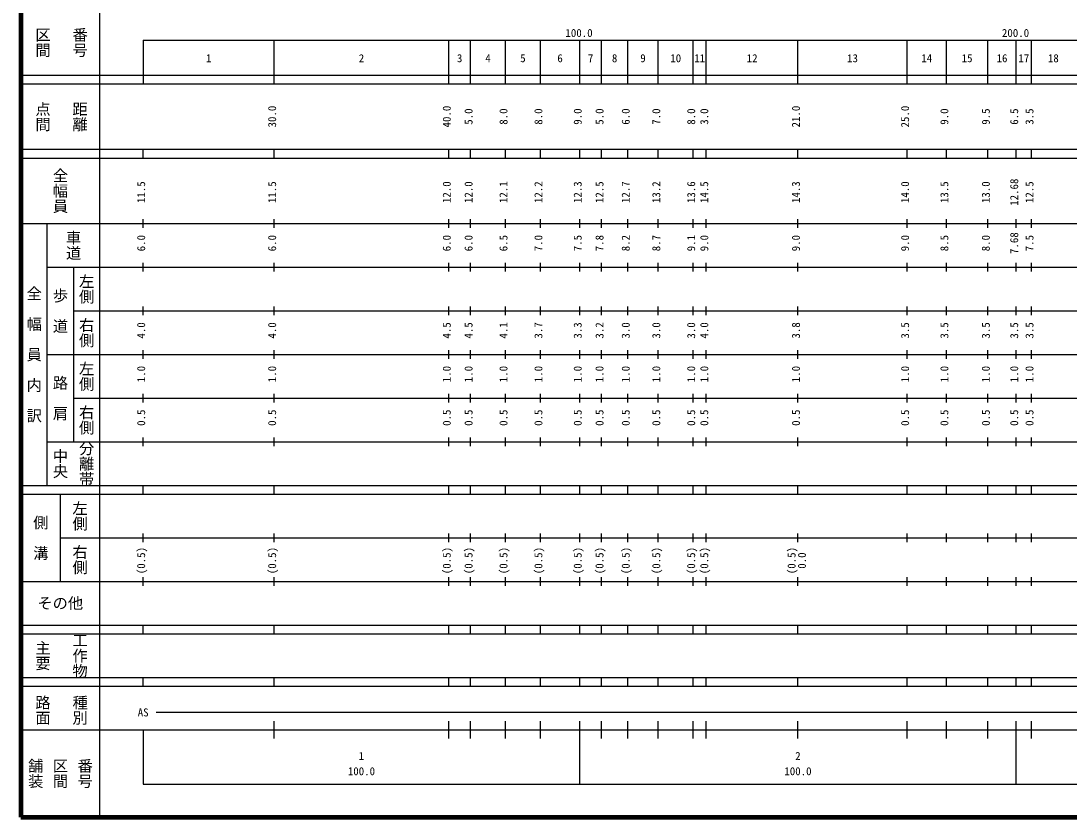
# Model space of a CAD drawing. Units: millimetres on the paper, enlarged 1000 times. Extents: x 40000 to 680000, y 20000 to 380000.
# Drawn here: x 40000 to 280102, y 20000 to 202409 of the extents above; entities that cross this region are included whole.
import ezdxf
from ezdxf.enums import TextEntityAlignment as Align

# ---------------------------------------------------------------- set-up
doc = ezdxf.new("R2010")
doc.units = ezdxf.units.MM
doc.header["$LTSCALE"] = 1000
doc.layers.add('M-TTL', color=2, linetype='Continuous', lineweight=140)
doc.layers.add('M-TTL-BAND', color=7, linetype='Continuous', lineweight=25)
doc.styles.add('@ＭＳ ゴシック', font='')
doc.styles.add('ＭＳ ゴシック', font='')
doc.styles.get('@ＭＳ ゴシック').set_extended_font_data('@MS Gothic')
doc.styles.get('ＭＳ ゴシック').set_extended_font_data('MS Gothic')

msp = doc.modelspace()

# ---------------------------------------------------------------- linework, layer by layer
at = {"layer": 'M-TTL'}
for p, q in [((40000, 380000), (40000, 20000)), ((40000, 20000), (680000, 20000))]:
    msp.add_line(p, q, dxfattribs=at)
at = {"layer": 'M-TTL-BAND'}
for p, q in [((58000, 370000), (58000, 20000)), ((68000, 198000), (579000, 198000)), ((68000, 198000), (68000, 188000)), ((98000, 188000), (98000, 198000)), ((138000, 188000), (138000, 198000)), ((143000, 188000), (143000, 198000)), ((151000, 188000), (151000, 198000)), ((159000, 188000), (159000, 198000)), ((168000, 188000), (168000, 198000)), ((173000, 188000), (173000, 198000)), ((179000, 188000), (179000, 198000)), ((186000, 188000), (186000, 198000)), ((194000, 188000), (194000, 198000)), ((197000, 188000), (197000, 198000)), ((218000, 188000), (218000, 198000)), ((243000, 188000), (243000, 198000)), ((252000, 188000), (252000, 198000)), ((261500, 188000), (261500, 198000)), ((268000, 188000), (268000, 198000)), ((271500, 188000), (271500, 198000)), ((40000, 190000), (579000, 190000)), ((40000, 188000), (579000, 188000)), ((40000, 173000), (579000, 173000)), ((68000, 171000), (68000, 173000)), ((98000, 171000), (98000, 173000)), ((138000, 171000), (138000, 173000)), ((143000, 171000), (143000, 173000)), ((151000, 171000), (151000, 173000)), ((159000, 171000), (159000, 173000)), ((168000, 171000), (168000, 173000)), ((173000, 171000), (173000, 173000)), ((179000, 171000), (179000, 173000)), ((186000, 171000), (186000, 173000)), ((194000, 171000), (194000, 173000)), ((197000, 171000), (197000, 173000)), ((218000, 171000), (218000, 173000)), ((243000, 171000), (243000, 173000)), ((252000, 171000), (252000, 173000)), ((261500, 171000), (261500, 173000)), ((268000, 171000), (268000, 173000)), ((271500, 171000), (271500, 173000)), ((40000, 171000), (579000, 171000)), ((68000, 155000), (68000, 157000)), ((98000, 155000), (98000, 157000)), ((138000, 155000), (138000, 157000)), ((143000, 155000), (143000, 157000)), ((151000, 155000), (151000, 157000)), ((159000, 155000), (159000, 157000)), ((168000, 155000), (168000, 157000)), ((173000, 155000), (173000, 157000)), ((179000, 155000), (179000, 157000)), ((186000, 155000), (186000, 157000)), ((194000, 155000), (194000, 157000)), ((197000, 155000), (197000, 157000)), ((218000, 155000), (218000, 157000)), ((243000, 155000), (243000, 157000)), ((252000, 155000), (252000, 157000)), ((261500, 155000), (261500, 157000)), ((268000, 155000), (268000, 157000)), ((271500, 155000), (271500, 157000)), ((40000, 156000), (579000, 156000)), ((46000, 96000), (46000, 156000)), ((68000, 145000), (68000, 147000)), ((98000, 145000), (98000, 147000)), ((138000, 145000), (138000, 147000)), ((143000, 145000), (143000, 147000)), ((151000, 145000), (151000, 147000)), ((159000, 145000), (159000, 147000)), ((168000, 145000), (168000, 147000)), ((173000, 145000), (173000, 147000)), ((179000, 145000), (179000, 147000)), ((186000, 145000), (186000, 147000)), ((194000, 145000), (194000, 147000)), ((197000, 145000), (197000, 147000)), ((218000, 145000), (218000, 147000)), ((243000, 145000), (243000, 147000)), ((252000, 145000), (252000, 147000)), ((261500, 145000), (261500, 147000)), ((268000, 145000), (268000, 147000)), ((271500, 145000), (271500, 147000)), ((46000, 146000), (579000, 146000)), ((52000, 146000), (52000, 106000)), ((68000, 135000), (68000, 137000)), ((98000, 135000), (98000, 137000)), ((138000, 135000), (138000, 137000)), ((143000, 135000), (143000, 137000)), ((151000, 135000), (151000, 137000)), ((159000, 135000), (159000, 137000)), ((168000, 135000), (168000, 137000)), ((173000, 135000), (173000, 137000)), ((179000, 135000), (179000, 137000)), ((186000, 135000), (186000, 137000)), ((194000, 135000), (194000, 137000)), ((197000, 135000), (197000, 137000)), ((218000, 135000), (218000, 137000)), ((243000, 135000), (243000, 137000)), ((252000, 135000), (252000, 137000)), ((261500, 135000), (261500, 137000)), ((268000, 135000), (268000, 137000)), ((271500, 135000), (271500, 137000)), ((52000, 136000), (579000, 136000)), ((46000, 126000), (579000, 126000)), ((68000, 125000), (68000, 127000)), ((98000, 125000), (98000, 127000)), ((138000, 125000), (138000, 127000)), ((143000, 125000), (143000, 127000)), ((151000, 125000), (151000, 127000)), ((159000, 125000), (159000, 127000)), ((168000, 125000), (168000, 127000)), ((173000, 125000), (173000, 127000)), ((179000, 125000), (179000, 127000)), ((186000, 125000), (186000, 127000)), ((194000, 125000), (194000, 127000)), ((197000, 125000), (197000, 127000)), ((218000, 125000), (218000, 127000)), ((243000, 125000), (243000, 127000)), ((252000, 125000), (252000, 127000)), ((261500, 125000), (261500, 127000)), ((268000, 125000), (268000, 127000)), ((271500, 125000), (271500, 127000)), ((52000, 116000), (579000, 116000)), ((68000, 115000), (68000, 117000)), ((98000, 115000), (98000, 117000)), ((138000, 115000), (138000, 117000)), ((143000, 115000), (143000, 117000)), ((151000, 115000), (151000, 117000)), ((159000, 115000), (159000, 117000)), ((168000, 115000), (168000, 117000)), ((173000, 115000), (173000, 117000)), ((179000, 115000), (179000, 117000)), ((186000, 115000), (186000, 117000)), ((194000, 115000), (194000, 117000)), ((197000, 115000), (197000, 117000)), ((218000, 115000), (218000, 117000)), ((243000, 115000), (243000, 117000)), ((252000, 115000), (252000, 117000)), ((261500, 115000), (261500, 117000)), ((268000, 115000), (268000, 117000)), ((271500, 115000), (271500, 117000)), ((46000, 106000), (579000, 106000)), ((68000, 105000), (68000, 107000)), ((98000, 105000), (98000, 107000)), ((138000, 105000), (138000, 107000)), ((143000, 105000), (143000, 107000)), ((151000, 105000), (151000, 107000)), ((159000, 105000), (159000, 107000)), ((168000, 105000), (168000, 107000)), ((173000, 105000), (173000, 107000)), ((179000, 105000), (179000, 107000)), ((186000, 105000), (186000, 107000)), ((194000, 105000), (194000, 107000)), ((197000, 105000), (197000, 107000)), ((218000, 105000), (218000, 107000)), ((243000, 105000), (243000, 107000)), ((252000, 105000), (252000, 107000)), ((261500, 105000), (261500, 107000)), ((268000, 105000), (268000, 107000)), ((271500, 105000), (271500, 107000)), ((40000, 96000), (579000, 96000)), ((40000, 94000), (579000, 94000)), ((49000, 94000), (49000, 74000)), ((68000, 94000), (68000, 96000)), ((98000, 94000), (98000, 96000)), ((138000, 94000), (138000, 96000)), ((143000, 94000), (143000, 96000)), ((151000, 94000), (151000, 96000)), ((159000, 94000), (159000, 96000)), ((168000, 94000), (168000, 96000)), ((173000, 94000), (173000, 96000)), ((179000, 94000), (179000, 96000)), ((186000, 94000), (186000, 96000)), ((194000, 94000), (194000, 96000)), ((197000, 94000), (197000, 96000)), ((218000, 94000), (218000, 96000)), ((243000, 94000), (243000, 96000)), ((252000, 94000), (252000, 96000)), ((261500, 94000), (261500, 96000)), ((268000, 94000), (268000, 96000)), ((271500, 94000), (271500, 96000)), ((68000, 83000), (68000, 85000)), ((98000, 83000), (98000, 85000)), ((138000, 83000), (138000, 85000)), ((143000, 83000), (143000, 85000)), ((151000, 83000), (151000, 85000)), ((159000, 83000), (159000, 85000)), ((168000, 83000), (168000, 85000)), ((173000, 83000), (173000, 85000)), ((179000, 83000), (179000, 85000)), ((186000, 83000), (186000, 85000)), ((194000, 83000), (194000, 85000)), ((197000, 83000), (197000, 85000)), ((218000, 83000), (218000, 85000)), ((243000, 83000), (243000, 85000)), ((252000, 83000), (252000, 85000)), ((261500, 83000), (261500, 85000)), ((268000, 83000), (268000, 85000)), ((271500, 83000), (271500, 85000)), ((49000, 84000), (579000, 84000)), ((68000, 73000), (68000, 75000)), ((98000, 73000), (98000, 75000)), ((138000, 73000), (138000, 75000)), ((143000, 73000), (143000, 75000)), ((151000, 73000), (151000, 75000)), ((159000, 73000), (159000, 75000)), ((168000, 73000), (168000, 75000)), ((173000, 73000), (173000, 75000)), ((179000, 73000), (179000, 75000)), ((186000, 73000), (186000, 75000)), ((194000, 73000), (194000, 75000)), ((197000, 73000), (197000, 75000)), ((218000, 73000), (218000, 75000)), ((243000, 73000), (243000, 75000)), ((252000, 73000), (252000, 75000)), ((261500, 73000), (261500, 75000)), ((268000, 73000), (268000, 75000)), ((271500, 73000), (271500, 75000)), ((40000, 74000), (579000, 74000)), ((40000, 64000), (579000, 64000)), ((68000, 62000), (68000, 64000)), ((98000, 62000), (98000, 64000)), ((138000, 62000), (138000, 64000)), ((143000, 62000), (143000, 64000)), ((151000, 62000), (151000, 64000)), ((159000, 62000), (159000, 64000)), ((168000, 62000), (168000, 64000)), ((173000, 62000), (173000, 64000)), ((179000, 62000), (179000, 64000)), ((186000, 62000), (186000, 64000)), ((194000, 62000), (194000, 64000)), ((197000, 62000), (197000, 64000)), ((218000, 62000), (218000, 64000)), ((243000, 62000), (243000, 64000)), ((252000, 62000), (252000, 64000)), ((261500, 62000), (261500, 64000)), ((268000, 62000), (268000, 64000)), ((271500, 62000), (271500, 64000)), ((40000, 62000), (579000, 62000)), ((40000, 52000), (579000, 52000)), ((68000, 50000), (68000, 52000)), ((98000, 50000), (98000, 52000)), ((138000, 50000), (138000, 52000)), ((143000, 50000), (143000, 52000)), ((151000, 50000), (151000, 52000)), ((159000, 50000), (159000, 52000)), ((168000, 50000), (168000, 52000)), ((173000, 50000), (173000, 52000)), ((179000, 50000), (179000, 52000)), ((186000, 50000), (186000, 52000)), ((194000, 50000), (194000, 52000)), ((197000, 50000), (197000, 52000)), ((218000, 50000), (218000, 52000)), ((243000, 50000), (243000, 52000)), ((252000, 50000), (252000, 52000)), ((261500, 50000), (261500, 52000)), ((268000, 50000), (268000, 52000)), ((271500, 50000), (271500, 52000)), ((40000, 50000), (579000, 50000)), ((71000, 44000), (572000, 44000)), ((98000, 38000), (98000, 42000)), ((138000, 38000), (138000, 42000)), ((143000, 38000), (143000, 42000)), ((151000, 38000), (151000, 42000)), ((159000, 38000), (159000, 42000)), ((168000, 27500), (168000, 42000)), ((173000, 38000), (173000, 42000)), ((179000, 38000), (179000, 42000)), ((186000, 38000), (186000, 42000)), ((194000, 38000), (194000, 42000)), ((197000, 38000), (197000, 42000)), ((218000, 38000), (218000, 42000)), ((243000, 38000), (243000, 42000)), ((252000, 38000), (252000, 42000)), ((261500, 38000), (261500, 42000)), ((268000, 27500), (268000, 42000)), ((271500, 38000), (271500, 42000)), ((40000, 40000), (579000, 40000)), ((68000, 40000), (68000, 27500)), ((68000, 27500), (579000, 27500))]:
    msp.add_line(p, q, dxfattribs=at)

# ---------------------------------------------------------------- texts
at = {"layer": 'M-TTL-BAND', "style": '@ＭＳ ゴシック'}
for s, p in [('区間', (45000, 197500)), ('番号', (53500, 197500)), ('点間', (45000, 180500)), ('距離', (53500, 180500)), ('全幅員', (49000, 163500)), ('車道', (52000, 151000)), ('左側', (55000, 141000)), ('全\u3000幅\u3000員\u3000内\u3000訳', (43000, 126000)), ('歩\u3000道', (49000, 136000)), ('右側', (55000, 131000)), ('左側', (55000, 121000)), ('路\u3000肩', (49000, 116000)), ('右側', (55000, 111000)), ('分離帯', (55000, 101000)), ('中央', (49000, 101000)), ('左側', (53500, 89000)), ('側\u3000溝', (44500, 84000)), ('右側', (53500, 79000)), ('主要', (45000, 57000)), ('工作物', (53500, 57000)), ('路面', (45000, 44500)), ('種別', (53500, 44500)), ('舗装', (43333, 30000)), ('区間', (49000, 30000)), ('番号', (54667, 30000))]:
    msp.add_text(s, height=2566, rotation=270, dxfattribs=at).set_placement(p, align=Align.MIDDLE_CENTER)
at = {"layer": 'M-TTL-BAND', "style": 'ＭＳ ゴシック'}
for s, p in [('100.0', (167844, 198195)), ('200.0', (267844, 198195)), ('1', (83000, 192405)), ('2', (118000, 192405)), ('3', (140500, 192405)), ('4', (147000, 192405)), ('5', (155000, 192405)), ('6', (163500, 192405)), ('7', (170500, 192405)), ('8', (176000, 192405)), ('9', (182500, 192405)), ('10', (190000, 192405)), ('11', (195500, 192405)), ('12', (207500, 192405)), ('13', (230500, 192405)), ('14', (247500, 192405)), ('15', (256750, 192405)), ('16', (264750, 192405)), ('17', (269750, 192405)), ('18', (276500, 192405)), ('AS', (68000, 42500)), ('1', (118000, 32523)), ('2', (218000, 32523)), ('100.0', (118000, 29033)), ('100.0', (218000, 29033))]:
    msp.add_text(s, height=1833, dxfattribs=at).set_placement(p, align=Align.BOTTOM_CENTER)
for s, p in [('30.0', (99000, 180500)), ('40.0', (139000, 180500)), ('21.0', (219000, 180500)), ('25.0', (244000, 180500)), ('5.0', (144000, 180500)), ('8.0', (152000, 180500)), ('8.0', (160000, 180500)), ('9.0', (169000, 180500)), ('5.0', (174000, 180500)), ('6.0', (180000, 180500)), ('7.0', (187000, 180500)), ('8.0', (195000, 180500)), ('3.0', (198000, 180500)), ('9.0', (253000, 180500)), ('9.5', (262500, 180500)), ('6.5', (269000, 180500)), ('3.5', (272500, 180500)), ('12.68', (269000, 163174)), ('11.5', (69000, 163174)), ('11.5', (99000, 163174)), ('12.0', (139000, 163174)), ('12.0', (144000, 163174)), ('12.1', (152000, 163174)), ('12.2', (160000, 163174)), ('12.3', (169000, 163174)), ('12.5', (174000, 163174)), ('12.7', (180000, 163174)), ('13.2', (187000, 163174)), ('13.6', (195000, 163174)), ('14.5', (198000, 163174)), ('14.3', (219000, 163174)), ('14.0', (244000, 163174)), ('13.5', (253000, 163174)), ('13.0', (262500, 163174)), ('12.5', (272500, 163174)), ('7.68', (269000, 151500)), ('6.0', (69000, 151500)), ('6.0', (99000, 151500)), ('6.0', (139000, 151500)), ('6.0', (144000, 151500)), ('6.5', (152000, 151500)), ('7.0', (160000, 151500)), ('7.5', (169000, 151500)), ('7.8', (174000, 151500)), ('8.2', (180000, 151500)), ('8.7', (187000, 151500)), ('9.1', (195000, 151500)), ('9.0', (198000, 151500)), ('9.0', (219000, 151500)), ('9.0', (244000, 151500)), ('8.5', (253000, 151500)), ('8.0', (262500, 151500)), ('7.5', (272500, 151500)), ('4.0', (69000, 131500)), ('4.0', (99000, 131500)), ('4.5', (139000, 131500)), ('4.5', (144000, 131500)), ('4.1', (152000, 131500)), ('3.7', (160000, 131500)), ('3.3', (169000, 131500)), ('3.2', (174000, 131500)), ('3.0', (180000, 131500)), ('3.0', (187000, 131500)), ('3.0', (195000, 131500)), ('4.0', (198000, 131500)), ('3.8', (219000, 131500)), ('3.5', (244000, 131500)), ('3.5', (253000, 131500)), ('3.5', (262500, 131500)), ('3.5', (269000, 131500)), ('3.5', (272500, 131500)), ('1.0', (69000, 121500)), ('1.0', (99000, 121500)), ('1.0', (139000, 121500)), ('1.0', (144000, 121500)), ('1.0', (152000, 121500)), ('1.0', (160000, 121500)), ('1.0', (169000, 121500)), ('1.0', (174000, 121500)), ('1.0', (180000, 121500)), ('1.0', (187000, 121500)), ('1.0', (195000, 121500)), ('1.0', (198000, 121500)), ('1.0', (219000, 121500)), ('1.0', (244000, 121500)), ('1.0', (253000, 121500)), ('1.0', (262500, 121500)), ('1.0', (269000, 121500)), ('1.0', (272500, 121500)), ('0.5', (69000, 111500)), ('0.5', (99000, 111500)), ('0.5', (139000, 111500)), ('0.5', (144000, 111500)), ('0.5', (152000, 111500)), ('0.5', (160000, 111500)), ('0.5', (169000, 111500)), ('0.5', (174000, 111500)), ('0.5', (180000, 111500)), ('0.5', (187000, 111500)), ('0.5', (195000, 111500)), ('0.5', (198000, 111500)), ('0.5', (219000, 111500)), ('0.5', (244000, 111500)), ('0.5', (253000, 111500)), ('0.5', (262500, 111500)), ('0.5', (269000, 111500)), ('0.5', (272500, 111500)), ('(0.5)', (69000, 78764)), ('(0.5)', (99000, 78764)), ('(0.5)', (139000, 78764)), ('(0.5)', (144000, 78764)), ('(0.5)', (152000, 78764)), ('(0.5)', (160000, 78764)), ('(0.5)', (169000, 78764)), ('(0.5)', (174000, 78764)), ('(0.5)', (180000, 78764)), ('(0.5)', (187000, 78764)), ('(0.5)', (195000, 78764)), ('(0.5)', (198000, 78764)), ('(0.5)', (218000, 78764)), ('0.0', (220370, 78764))]:
    msp.add_text(s, height=1833, rotation=90, dxfattribs=at).set_placement(p, align=Align.BOTTOM_CENTER)
msp.add_text('その他', height=2566, dxfattribs=at).set_placement((49000, 69000), align=Align.MIDDLE_CENTER)

doc.saveas('drawing.dxf')
